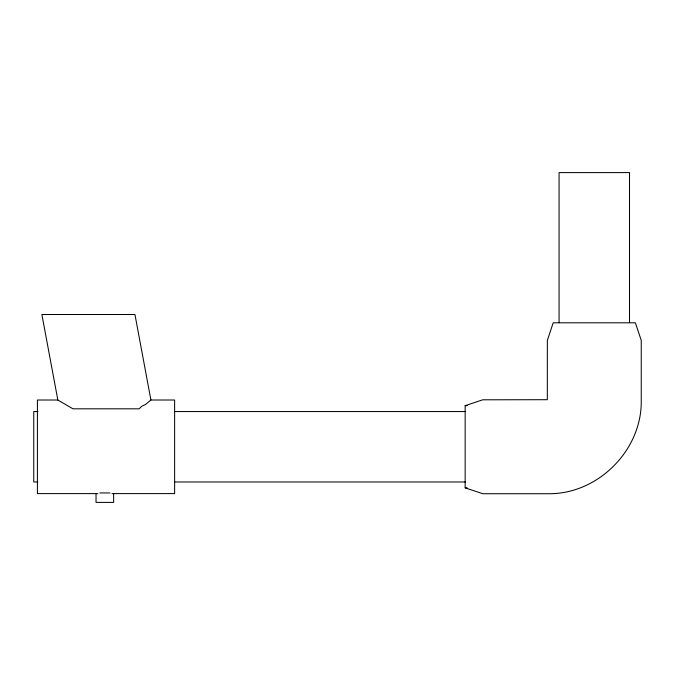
<?xml version="1.0" encoding="UTF-8"?>
<svg xmlns="http://www.w3.org/2000/svg" width="675" height="675" viewBox="0 0 675 675"><rect width="100%" height="100%" fill="white"/><g stroke="black" fill="none" stroke-linecap="round" stroke-linejoin="round"><path stroke-width="1.01" d="M112.008 493.602L174.623 493.602L174.623 400.013L150.905 400.013L145.513 404.468L141.742 406.282L139.118 408.814L72.925 408.814L57.839 400.022L37.42 400.013L37.42 493.602L97.85 493.602M465.159 405.675L482.768 399.802L547.324 399.701L547.341 340.411L553.205 322.802L635.377 322.802L641.25 340.411L641.25 401.338C641.613 450.428 597.966 494.083 548.876 493.72L482.768 493.72L465.159 487.848L465.159 405.675L467.201 405.675M99.883 492.952L110.025 492.961M37.96 411.548L33.75 411.548L33.75 481.975L37.96 481.975M174.808 411.548L465.353 411.548M174.808 481.975L465.353 481.975M465.159 487.848L467.201 487.848M150.905 400.013L134.949 314.508L41.875 314.508L57.839 400.022M629.513 322.633L629.513 172.597L559.077 172.597L559.077 322.633M113.645 493.602L113.645 502.403L96.036 502.403L96.036 493.602"/></g></svg>
